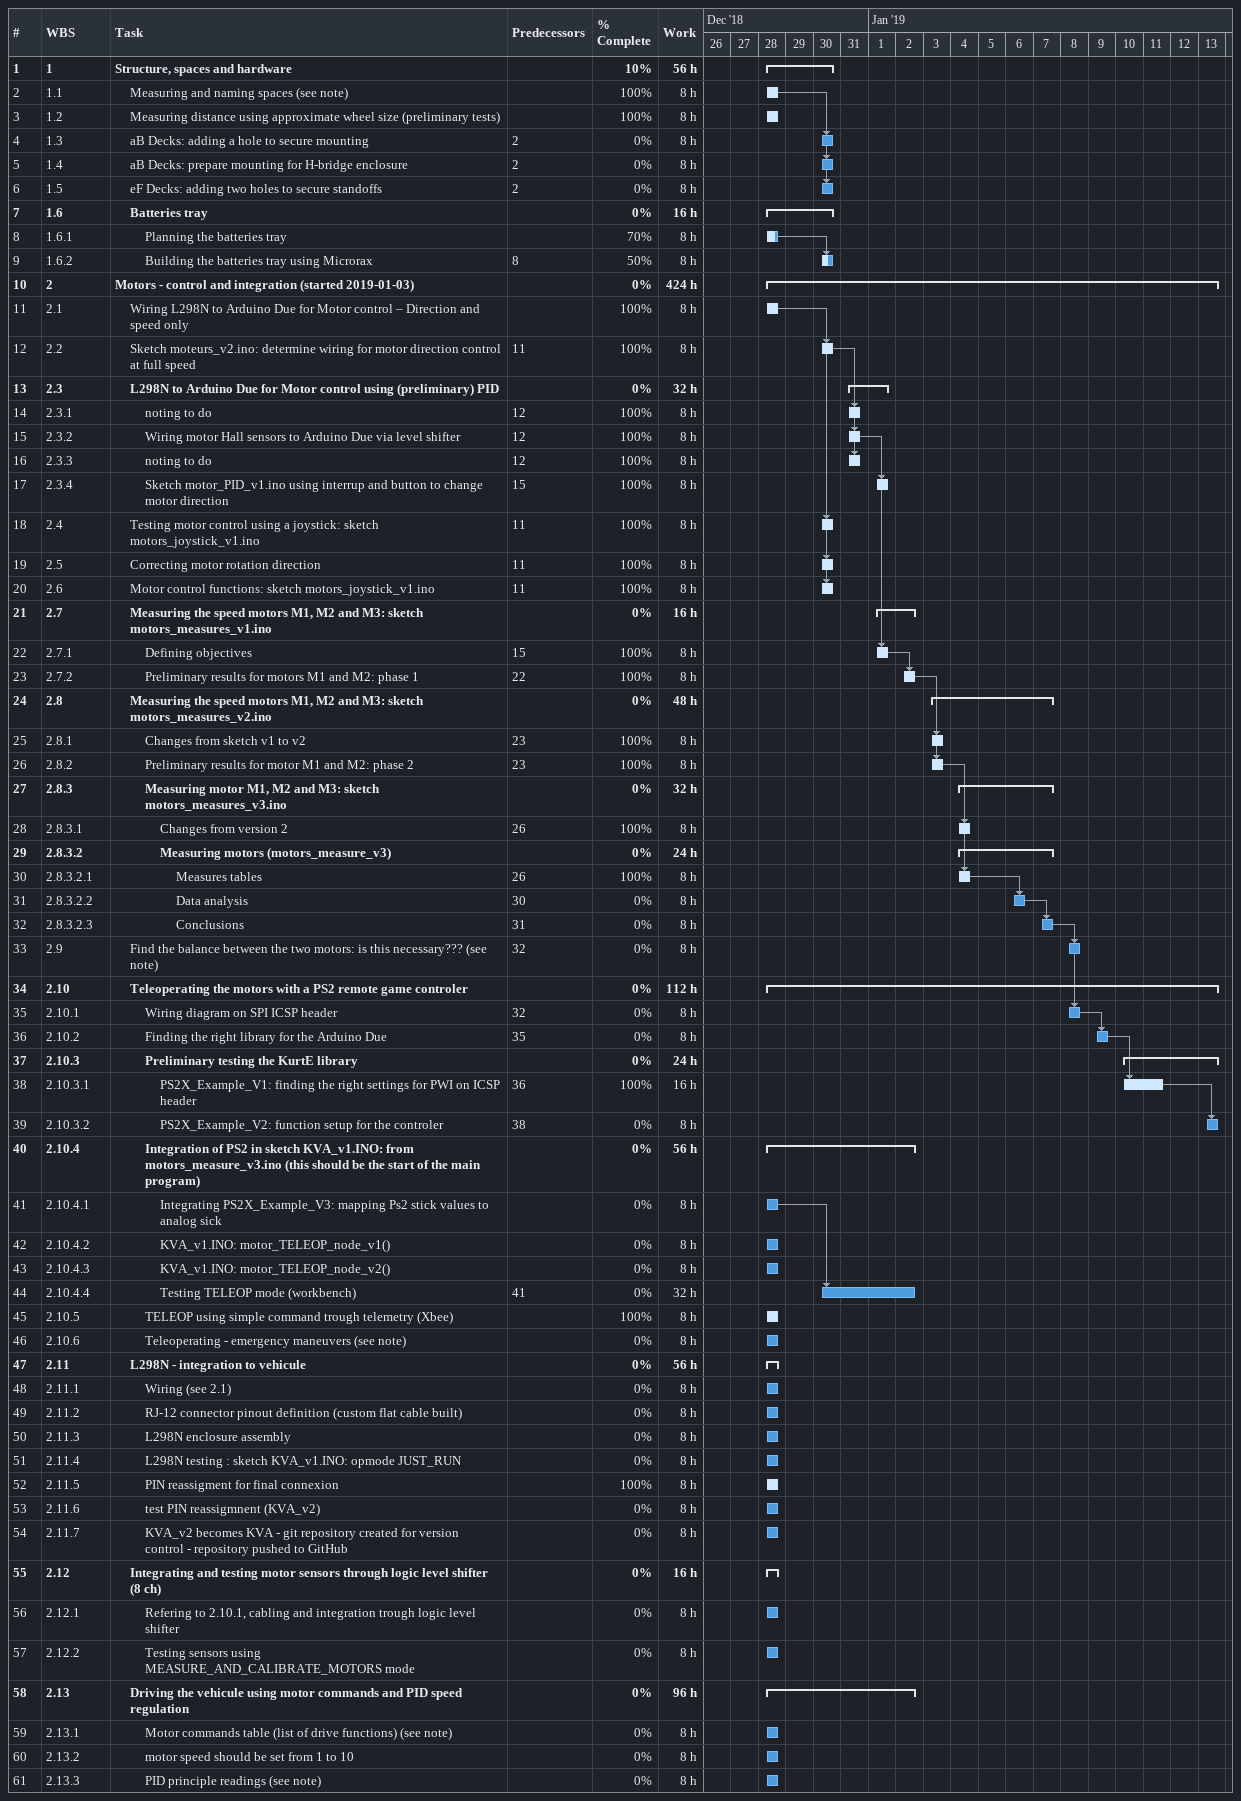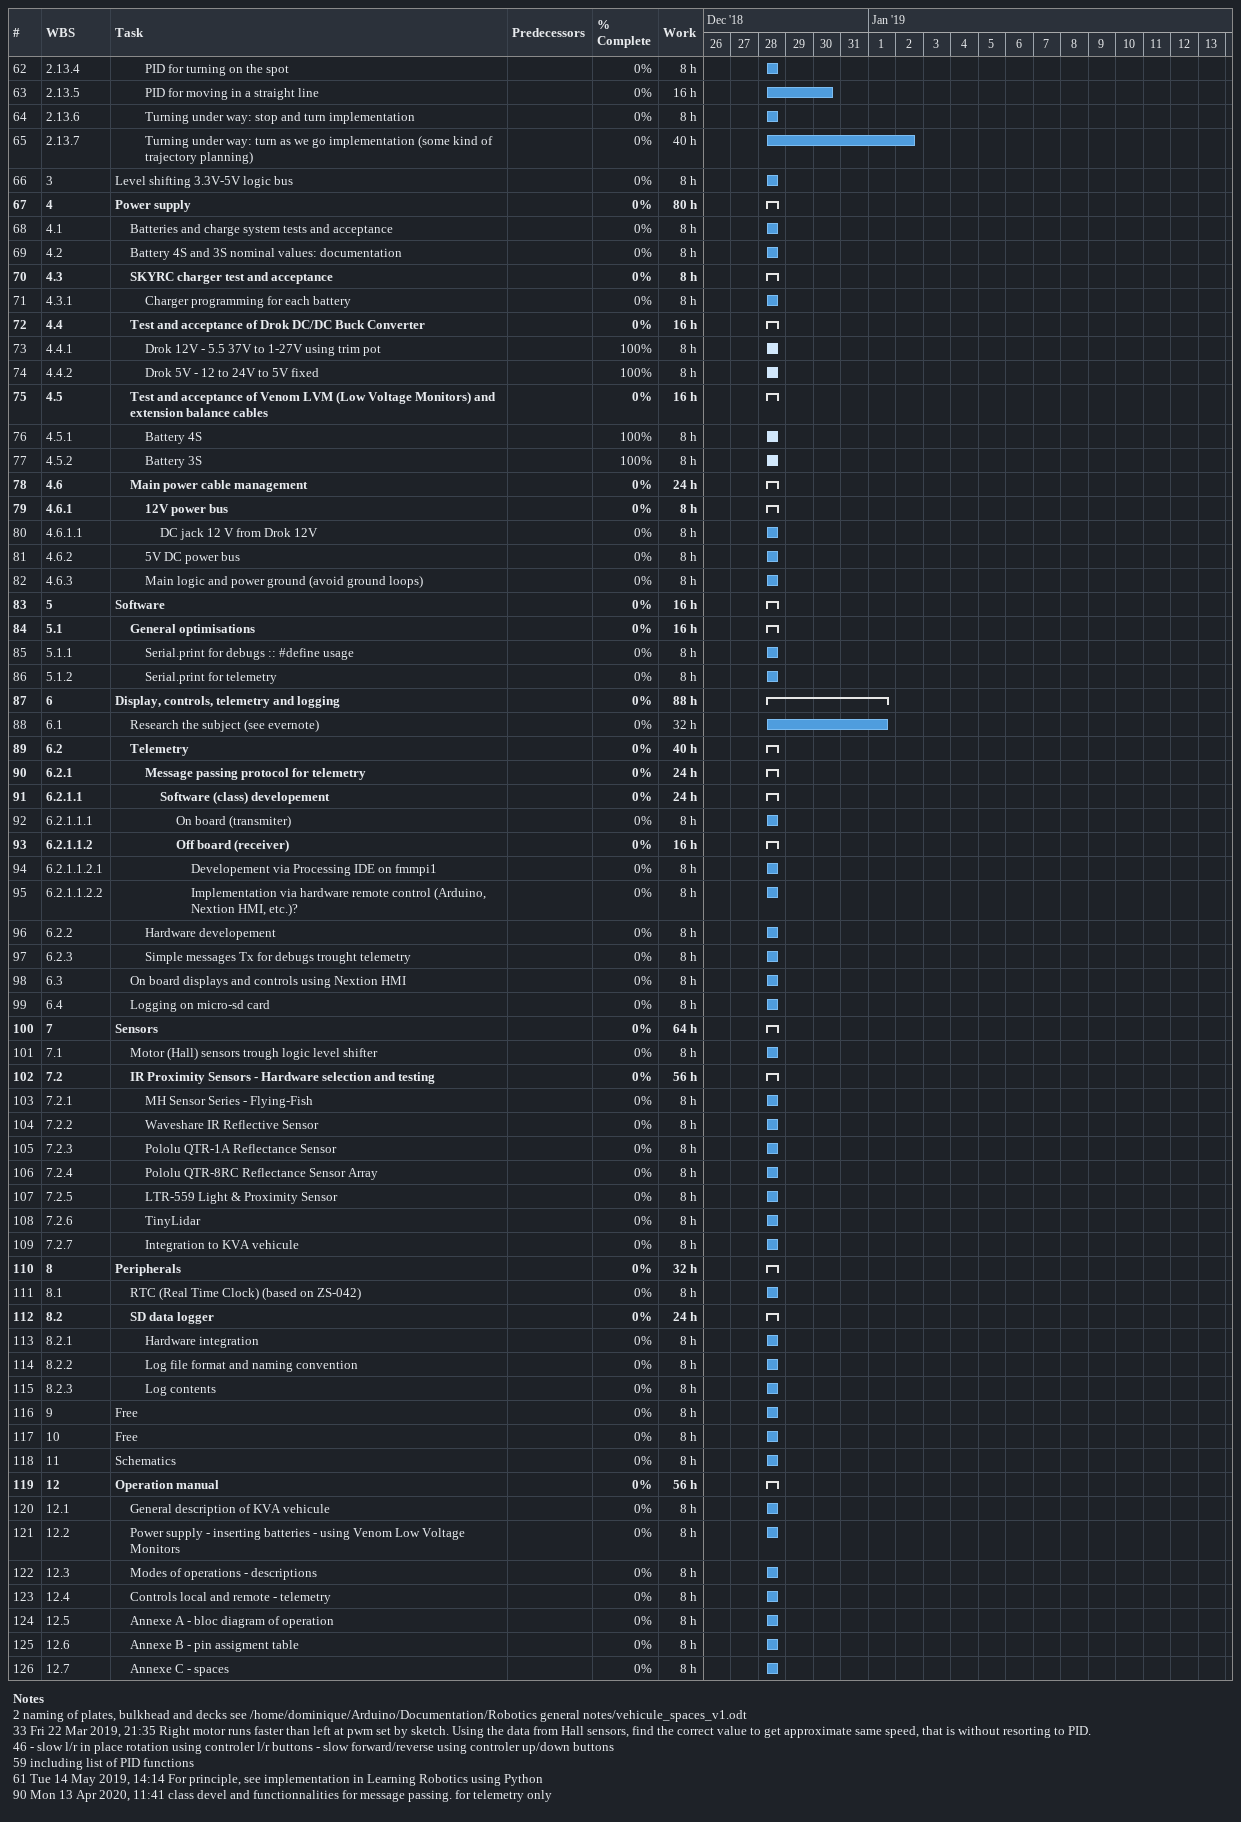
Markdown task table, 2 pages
| ID | WBS | Task | Start | Finish | Predecessors | % complete | Work (h) |
|---|---|---|---|---|---|---|---|
| 1 | 1 | **Structure, spaces and hardware** | 2018-12-28 | 2018-12-30 |  | 10 | 56 |
| 2 | 1.1 | Measuring and naming spaces (see note) | 2018-12-28 | 2018-12-28 |  | 100 | 8 |
| 3 | 1.2 | Measuring distance using approximate wheel size (preliminary tests) | 2018-12-28 | 2018-12-28 |  | 100 | 8 |
| 4 | 1.3 | aB Decks: adding a hole to secure mounting | 2018-12-30 | 2018-12-30 | 2 | 0 | 8 |
| 5 | 1.4 | aB Decks: prepare mounting for H-bridge enclosure | 2018-12-30 | 2018-12-30 | 2 | 0 | 8 |
| 6 | 1.5 | eF Decks: adding two holes to secure standoffs | 2018-12-30 | 2018-12-30 | 2 | 0 | 8 |
| 7 | 1.6 | **Batteries tray** | 2018-12-28 | 2018-12-30 |  | 0 | 16 |
| 8 | 1.6.1 | Planning the batteries tray | 2018-12-28 | 2018-12-28 |  | 70 | 8 |
| 9 | 1.6.2 | Building the batteries tray using Microrax | 2018-12-30 | 2018-12-30 | 8 | 50 | 8 |
| 10 | 2 | **Motors - control and integration (started 2019-01-03)** | 2018-12-28 | 2019-01-13 |  | 0 | 424 |
| 11 | 2.1 | Wiring L298N to Arduino Due for Motor control – Direction and speed only | 2018-12-28 | 2018-12-28 |  | 100 | 8 |
| 12 | 2.2 | Sketch moteurs_v2.ino: determine wiring for motor direction control at full speed | 2018-12-30 | 2018-12-30 | 11 | 100 | 8 |
| 13 | 2.3 | **L298N to Arduino Due for Motor control using (preliminary) PID** | 2018-12-31 | 2019-01-01 |  | 0 | 32 |
| 14 | 2.3.1 | noting to do | 2018-12-31 | 2018-12-31 | 12 | 100 | 8 |
| 15 | 2.3.2 | Wiring motor Hall sensors to Arduino Due via level shifter | 2018-12-31 | 2018-12-31 | 12 | 100 | 8 |
| 16 | 2.3.3 | noting to do | 2018-12-31 | 2018-12-31 | 12 | 100 | 8 |
| 17 | 2.3.4 | Sketch motor_PID_v1.ino using interrup and button to change motor direction | 2019-01-01 | 2019-01-01 | 15 | 100 | 8 |
| 18 | 2.4 | Testing motor control using a joystick: sketch motors_joystick_v1.ino | 2018-12-30 | 2018-12-30 | 11 | 100 | 8 |
| 19 | 2.5 | Correcting motor rotation direction | 2018-12-30 | 2018-12-30 | 11 | 100 | 8 |
| 20 | 2.6 | Motor control functions: sketch motors_joystick_v1.ino | 2018-12-30 | 2018-12-30 | 11 | 100 | 8 |
| 21 | 2.7 | **Measuring the speed motors M1, M2 and M3: sketch motors_measures_v1.ino** | 2019-01-01 | 2019-01-02 |  | 0 | 16 |
| 22 | 2.7.1 | Defining objectives | 2019-01-01 | 2019-01-01 | 15 | 100 | 8 |
| 23 | 2.7.2 | Preliminary results for motors M1 and M2: phase 1 | 2019-01-02 | 2019-01-02 | 22 | 100 | 8 |
| 24 | 2.8 | **Measuring the speed motors M1, M2 and M3: sketch motors_measures_v2.ino** | 2019-01-03 | 2019-01-07 |  | 0 | 48 |
| 25 | 2.8.1 | Changes from sketch v1 to v2 | 2019-01-03 | 2019-01-03 | 23 | 100 | 8 |
| 26 | 2.8.2 | Preliminary results for motor M1 and M2: phase 2 | 2019-01-03 | 2019-01-03 | 23 | 100 | 8 |
| 27 | 2.8.3 | **Measuring motor M1, M2 and M3: sketch motors_measures_v3.ino** | 2019-01-04 | 2019-01-07 |  | 0 | 32 |
| 28 | 2.8.3.1 | Changes from version 2 | 2019-01-04 | 2019-01-04 | 26 | 100 | 8 |
| 29 | 2.8.3.2 | **Measuring motors (motors_measure_v3)** | 2019-01-04 | 2019-01-07 |  | 0 | 24 |
| 30 | 2.8.3.2.1 | Measures tables | 2019-01-04 | 2019-01-04 | 26 | 100 | 8 |
| 31 | 2.8.3.2.2 | Data analysis | 2019-01-06 | 2019-01-06 | 30 | 0 | 8 |
| 32 | 2.8.3.2.3 | Conclusions | 2019-01-07 | 2019-01-07 | 31 | 0 | 8 |
| 33 | 2.9 | Find the balance between the two motors: is this necessary??? (see note) | 2019-01-08 | 2019-01-08 | 32 | 0 | 8 |
| 34 | 2.10 | **Teleoperating the motors with a PS2 remote game controler** | 2018-12-28 | 2019-01-13 |  | 0 | 112 |
| 35 | 2.10.1 | Wiring diagram on SPI ICSP header | 2019-01-08 | 2019-01-08 | 32 | 0 | 8 |
| 36 | 2.10.2 | Finding the right library for the Arduino Due | 2019-01-09 | 2019-01-09 | 35 | 0 | 8 |
| 37 | 2.10.3 | **Preliminary testing the KurtE library** | 2019-01-10 | 2019-01-13 |  | 0 | 24 |
| 38 | 2.10.3.1 | PS2X_Example_V1: finding the right settings for PWI on ICSP header | 2019-01-10 | 2019-01-11 | 36 | 100 | 16 |
| 39 | 2.10.3.2 | PS2X_Example_V2: function setup for the controler | 2019-01-13 | 2019-01-13 | 38 | 0 | 8 |
| 40 | 2.10.4 | **Integration of PS2 in sketch KVA_v1.INO: from motors_measure_v3.ino (this should be the start of the main program)** | 2018-12-28 | 2019-01-02 |  | 0 | 56 |
| 41 | 2.10.4.1 | Integrating PS2X_Example_V3: mapping Ps2 stick values to analog sick | 2018-12-28 | 2018-12-28 |  | 0 | 8 |
| 42 | 2.10.4.2 | KVA_v1.INO: motor_TELEOP_node_v1() | 2018-12-28 | 2018-12-28 |  | 0 | 8 |
| 43 | 2.10.4.3 | KVA_v1.INO: motor_TELEOP_node_v2() | 2018-12-28 | 2018-12-28 |  | 0 | 8 |
| 44 | 2.10.4.4 | Testing TELEOP mode (workbench) | 2018-12-30 | 2019-01-02 | 41 | 0 | 32 |
| 45 | 2.10.5 | TELEOP using simple command trough telemetry (Xbee) | 2018-12-28 | 2018-12-28 |  | 100 | 8 |
| 46 | 2.10.6 | Teleoperating - emergency maneuvers (see note) | 2018-12-28 | 2018-12-28 |  | 0 | 8 |
| 47 | 2.11 | **L298N - integration to vehicule** | 2018-12-28 | 2018-12-28 |  | 0 | 56 |
| 48 | 2.11.1 | Wiring (see 2.1) | 2018-12-28 | 2018-12-28 |  | 0 | 8 |
| 49 | 2.11.2 | RJ-12 connector pinout definition (custom flat cable built) | 2018-12-28 | 2018-12-28 |  | 0 | 8 |
| 50 | 2.11.3 | L298N enclosure assembly | 2018-12-28 | 2018-12-28 |  | 0 | 8 |
| 51 | 2.11.4 | L298N testing : sketch KVA_v1.INO: opmode JUST_RUN | 2018-12-28 | 2018-12-28 |  | 0 | 8 |
| 52 | 2.11.5 | PIN reassigment for final connexion | 2018-12-28 | 2018-12-28 |  | 100 | 8 |
| 53 | 2.11.6 | test PIN reassigmnent (KVA_v2) | 2018-12-28 | 2018-12-28 |  | 0 | 8 |
| 54 | 2.11.7 | KVA_v2 becomes KVA - git repository created for version control - repository pushed to GitHub | 2018-12-28 | 2018-12-28 |  | 0 | 8 |
| 55 | 2.12 | **Integrating and testing motor sensors through logic level shifter (8 ch)** | 2018-12-28 | 2018-12-28 |  | 0 | 16 |
| 56 | 2.12.1 | Refering to 2.10.1, cabling and integration trough logic level shifter | 2018-12-28 | 2018-12-28 |  | 0 | 8 |
| 57 | 2.12.2 | Testing sensors using MEASURE_AND_CALIBRATE_MOTORS mode | 2018-12-28 | 2018-12-28 |  | 0 | 8 |
| 58 | 2.13 | **Driving the vehicule using motor commands and PID speed regulation** | 2018-12-28 | 2019-01-02 |  | 0 | 96 |
| 59 | 2.13.1 | Motor commands table (list of drive functions) (see note) | 2018-12-28 | 2018-12-28 |  | 0 | 8 |
| 60 | 2.13.2 | motor speed should be set from 1 to 10 | 2018-12-28 | 2018-12-28 |  | 0 | 8 |
| 61 | 2.13.3 | PID principle readings (see note) | 2018-12-28 | 2018-12-28 |  | 0 | 8 |
| 62 | 2.13.4 | PID for turning on the spot | 2018-12-28 | 2018-12-28 |  | 0 | 8 |
| 63 | 2.13.5 | PID for moving in a straight line | 2018-12-28 | 2018-12-30 |  | 0 | 16 |
| 64 | 2.13.6 | Turning under way: stop and turn implementation | 2018-12-28 | 2018-12-28 |  | 0 | 8 |
| 65 | 2.13.7 | Turning under way: turn as we go implementation (some kind of trajectory planning) | 2018-12-28 | 2019-01-02 |  | 0 | 40 |
| 66 | 3 | Level shifting 3.3V-5V logic bus | 2018-12-28 | 2018-12-28 |  | 0 | 8 |
| 67 | 4 | **Power supply** | 2018-12-28 | 2018-12-28 |  | 0 | 80 |
| 68 | 4.1 | Batteries and charge system tests and acceptance | 2018-12-28 | 2018-12-28 |  | 0 | 8 |
| 69 | 4.2 | Battery 4S and 3S nominal values: documentation | 2018-12-28 | 2018-12-28 |  | 0 | 8 |
| 70 | 4.3 | **SKYRC charger test and acceptance** | 2018-12-28 | 2018-12-28 |  | 0 | 8 |
| 71 | 4.3.1 | Charger programming for each battery | 2018-12-28 | 2018-12-28 |  | 0 | 8 |
| 72 | 4.4 | **Test and acceptance of Drok DC/DC Buck Converter** | 2018-12-28 | 2018-12-28 |  | 0 | 16 |
| 73 | 4.4.1 | Drok 12V - 5.5 37V to 1-27V using trim pot | 2018-12-28 | 2018-12-28 |  | 100 | 8 |
| 74 | 4.4.2 | Drok 5V - 12 to 24V to 5V fixed | 2018-12-28 | 2018-12-28 |  | 100 | 8 |
| 75 | 4.5 | **Test and acceptance of Venom LVM (Low Voltage Monitors) and extension balance cables** | 2018-12-28 | 2018-12-28 |  | 0 | 16 |
| 76 | 4.5.1 | Battery 4S | 2018-12-28 | 2018-12-28 |  | 100 | 8 |
| 77 | 4.5.2 | Battery 3S | 2018-12-28 | 2018-12-28 |  | 100 | 8 |
| 78 | 4.6 | **Main power cable management** | 2018-12-28 | 2018-12-28 |  | 0 | 24 |
| 79 | 4.6.1 | **12V power bus** | 2018-12-28 | 2018-12-28 |  | 0 | 8 |
| 80 | 4.6.1.1 | DC jack 12 V from Drok 12V | 2018-12-28 | 2018-12-28 |  | 0 | 8 |
| 81 | 4.6.2 | 5V DC power bus | 2018-12-28 | 2018-12-28 |  | 0 | 8 |
| 82 | 4.6.3 | Main logic and power ground (avoid ground loops) | 2018-12-28 | 2018-12-28 |  | 0 | 8 |
| 83 | 5 | **Software** | 2018-12-28 | 2018-12-28 |  | 0 | 16 |
| 84 | 5.1 | **General optimisations** | 2018-12-28 | 2018-12-28 |  | 0 | 16 |
| 85 | 5.1.1 | Serial.print for debugs :: #define usage | 2018-12-28 | 2018-12-28 |  | 0 | 8 |
| 86 | 5.1.2 | Serial.print for telemetry | 2018-12-28 | 2018-12-28 |  | 0 | 8 |
| 87 | 6 | **Display, controls, telemetry and logging** | 2018-12-28 | 2019-01-01 |  | 0 | 88 |
| 88 | 6.1 | Research the subject (see evernote) | 2018-12-28 | 2019-01-01 |  | 0 | 32 |
| 89 | 6.2 | **Telemetry** | 2018-12-28 | 2018-12-28 |  | 0 | 40 |
| 90 | 6.2.1 | **Message passing protocol for telemetry** | 2018-12-28 | 2018-12-28 |  | 0 | 24 |
| 91 | 6.2.1.1 | **Software (class) developement** | 2018-12-28 | 2018-12-28 |  | 0 | 24 |
| 92 | 6.2.1.1.1 | On board (transmiter) | 2018-12-28 | 2018-12-28 |  | 0 | 8 |
| 93 | 6.2.1.1.2 | **Off board (receiver)** | 2018-12-28 | 2018-12-28 |  | 0 | 16 |
| 94 | 6.2.1.1.2.1 | Developement via Processing IDE on fmmpi1 | 2018-12-28 | 2018-12-28 |  | 0 | 8 |
| 95 | 6.2.1.1.2.2 | Implementation via hardware remote control (Arduino, Nextion HMI, etc.)? | 2018-12-28 | 2018-12-28 |  | 0 | 8 |
| 96 | 6.2.2 | Hardware developement | 2018-12-28 | 2018-12-28 |  | 0 | 8 |
| 97 | 6.2.3 | Simple messages Tx for debugs trought telemetry | 2018-12-28 | 2018-12-28 |  | 0 | 8 |
| 98 | 6.3 | On board displays and controls using Nextion HMI | 2018-12-28 | 2018-12-28 |  | 0 | 8 |
| 99 | 6.4 | Logging on micro-sd card | 2018-12-28 | 2018-12-28 |  | 0 | 8 |
| 100 | 7 | **Sensors** | 2018-12-28 | 2018-12-28 |  | 0 | 64 |
| 101 | 7.1 | Motor (Hall) sensors trough logic level shifter | 2018-12-28 | 2018-12-28 |  | 0 | 8 |
| 102 | 7.2 | **IR Proximity Sensors - Hardware selection and testing** | 2018-12-28 | 2018-12-28 |  | 0 | 56 |
| 103 | 7.2.1 | MH Sensor Series - Flying-Fish | 2018-12-28 | 2018-12-28 |  | 0 | 8 |
| 104 | 7.2.2 | Waveshare IR Reflective Sensor | 2018-12-28 | 2018-12-28 |  | 0 | 8 |
| 105 | 7.2.3 | Pololu QTR-1A Reflectance Sensor | 2018-12-28 | 2018-12-28 |  | 0 | 8 |
| 106 | 7.2.4 | Pololu QTR-8RC Reflectance Sensor Array | 2018-12-28 | 2018-12-28 |  | 0 | 8 |
| 107 | 7.2.5 | LTR-559 Light & Proximity Sensor | 2018-12-28 | 2018-12-28 |  | 0 | 8 |
| 108 | 7.2.6 | TinyLidar | 2018-12-28 | 2018-12-28 |  | 0 | 8 |
| 109 | 7.2.7 | Integration to KVA vehicule | 2018-12-28 | 2018-12-28 |  | 0 | 8 |
| 110 | 8 | **Peripherals** | 2018-12-28 | 2018-12-28 |  | 0 | 32 |
| 111 | 8.1 | RTC (Real Time Clock) (based on ZS-042) | 2018-12-28 | 2018-12-28 |  | 0 | 8 |
| 112 | 8.2 | **SD data logger** | 2018-12-28 | 2018-12-28 |  | 0 | 24 |
| 113 | 8.2.1 | Hardware integration | 2018-12-28 | 2018-12-28 |  | 0 | 8 |
| 114 | 8.2.2 | Log file format and naming convention | 2018-12-28 | 2018-12-28 |  | 0 | 8 |
| 115 | 8.2.3 | Log contents | 2018-12-28 | 2018-12-28 |  | 0 | 8 |
| 116 | 9 | Free | 2018-12-28 | 2018-12-28 |  | 0 | 8 |
| 117 | 10 | Free | 2018-12-28 | 2018-12-28 |  | 0 | 8 |
| 118 | 11 | Schematics | 2018-12-28 | 2018-12-28 |  | 0 | 8 |
| 119 | 12 | **Operation manual** | 2018-12-28 | 2018-12-28 |  | 0 | 56 |
| 120 | 12.1 | General description of KVA vehicule | 2018-12-28 | 2018-12-28 |  | 0 | 8 |
| 121 | 12.2 | Power supply - inserting batteries - using Venom Low Voltage Monitors | 2018-12-28 | 2018-12-28 |  | 0 | 8 |
| 122 | 12.3 | Modes of operations - descriptions | 2018-12-28 | 2018-12-28 |  | 0 | 8 |
| 123 | 12.4 | Controls local and remote - telemetry | 2018-12-28 | 2018-12-28 |  | 0 | 8 |
| 124 | 12.5 | Annexe A - bloc diagram of operation | 2018-12-28 | 2018-12-28 |  | 0 | 8 |
| 125 | 12.6 | Annexe B - pin assigment table | 2018-12-28 | 2018-12-28 |  | 0 | 8 |
| 126 | 12.7 | Annexe C - spaces | 2018-12-28 | 2018-12-28 |  | 0 | 8 |

Notes
- 2: naming of plates, bulkhead and decks see /home/dominique/Arduino/Documentation/Robotics general notes/vehicule_spaces_v1.odt
- 33: Fri 22 Mar 2019, 21:35 Right motor runs faster than left at pwm set by sketch. Using the data from Hall sensors, find the correct value to get approximate same speed, that is without resorting to PID.
- 46: - slow l/r in place rotation using controler l/r buttons - slow forward/reverse using controler up/down buttons
- 59: including list of PID functions
- 61: Tue 14 May 2019, 14:14 For principle, see implementation in Learning Robotics using Python
- 90: Mon 13 Apr 2020, 11:41 class devel and functionnalities for message passing. for telemetry only
